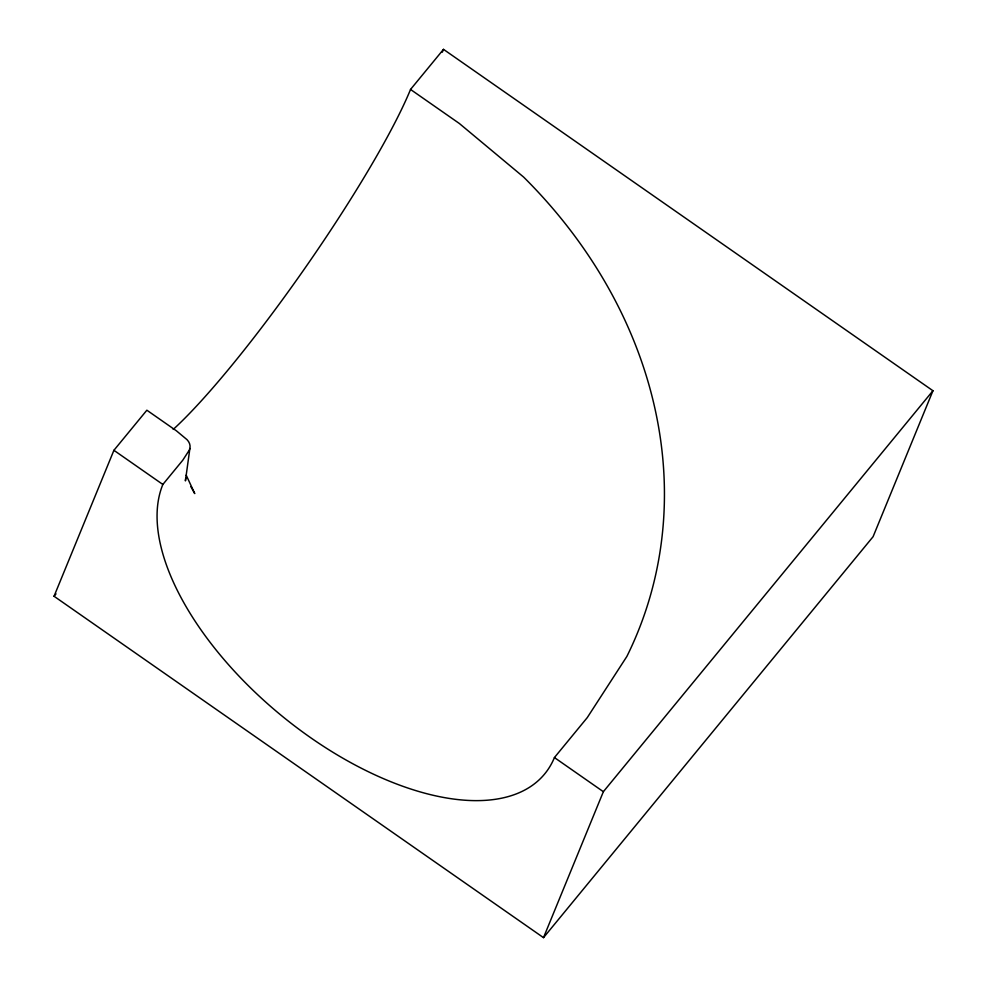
<?xml version="1.0" encoding="UTF-8"?>
<svg xmlns="http://www.w3.org/2000/svg" width="987" height="987" viewBox="0 0 987 987"><rect width="100%" height="100%" fill="white"/><g stroke="black" fill="none" stroke-linecap="round" stroke-linejoin="round"><path stroke-width="1.48" d="M185.778 477.708L185.408 480.903L189.886 448.468M54.051 596.259L113.912 450.306L146.866 410.21L176.402 430.813L186.999 439.647A10.882 9.265 22.3 0 1 189.27 450.183L182.743 460.25L162.855 484.457A240.84 122.067 39.4 0 0 310.757 737.77A240.84 122.067 39.4 0 0 554.423 757.56L603.365 791.697L543.504 937.65L54.051 596.259L56.012 593.878M442.336 52.188L443.496 49.35L932.949 390.741L873.088 536.694L543.504 937.65M173.206 429.431A240.84 32.028 -55.1 0 0 410.53 89.447L443.496 49.35M554.423 757.56L587.265 717.611L626.856 656.466A494.882 421.511 22.3 0 0 523.603 177.055L459.313 123.461L410.53 89.447M603.365 791.697L932.949 390.741M113.912 450.306L162.855 484.457M190.861 486.677L194.747 493.586L186.21 475.154"/></g></svg>
